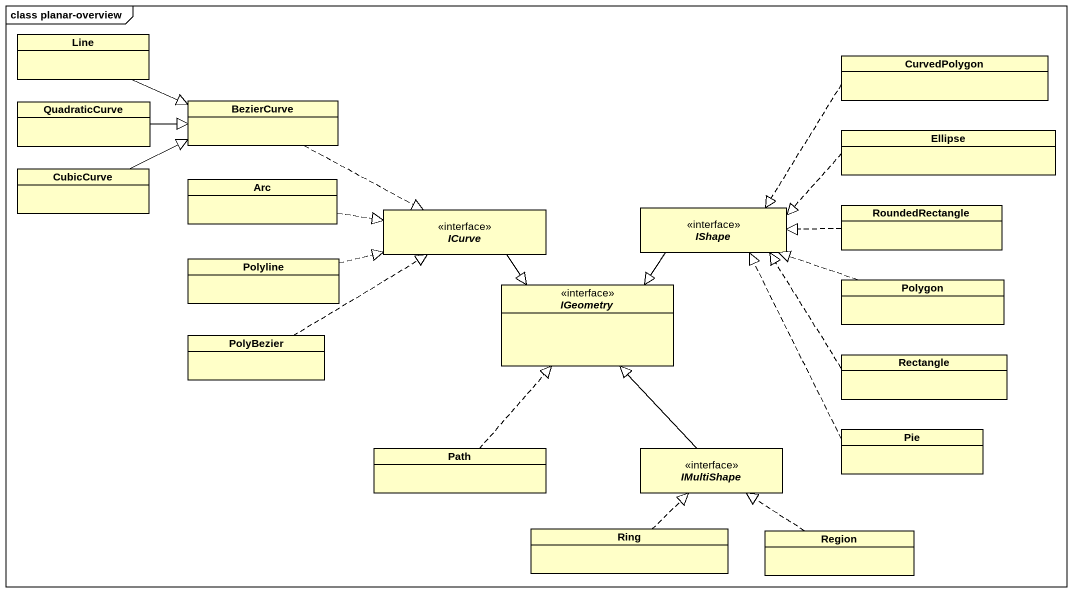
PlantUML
@startuml
mainframe class planar-overview
hide circle
hide empty members
class Line #FFFFC8
class CurvedPolygon #FFFFC8
class QuadraticCurve #FFFFC8
class BezierCurve #FFFFC8
class CubicCurve #FFFFC8
class Ellipse #FFFFC8
class Arc #FFFFC8
interface ICurve #FFFFC8
interface IShape #FFFFC8
class RoundedRectangle #FFFFC8
class Polyline #FFFFC8
interface IGeometry #FFFFC8
class Polygon #FFFFC8
class PolyBezier #FFFFC8
class "Rectangle" as Rectangle_ #FFFFC8
class Path #FFFFC8
interface IMultiShape #FFFFC8
class Pie #FFFFC8
class Ring #FFFFC8
class Region #FFFFC8
Line -right-|> BezierCurve
CurvedPolygon ..|> IShape
QuadraticCurve -right-|> BezierCurve
BezierCurve .right.|> ICurve
CubicCurve -right-|> BezierCurve
Ellipse .left.|> IShape
Arc .right.|> ICurve
ICurve --|> IGeometry
IShape --|> IGeometry
RoundedRectangle .left.|> IShape
Polyline .right.|> ICurve
Polygon .left.|> IShape
PolyBezier .up.|> ICurve
Rectangle_ .up.|> IShape
Path .up.|> IGeometry
IMultiShape -up-|> IGeometry
Pie .up.|> IShape
Ring .up.|> IMultiShape
Region .up.|> IMultiShape
@enduml
